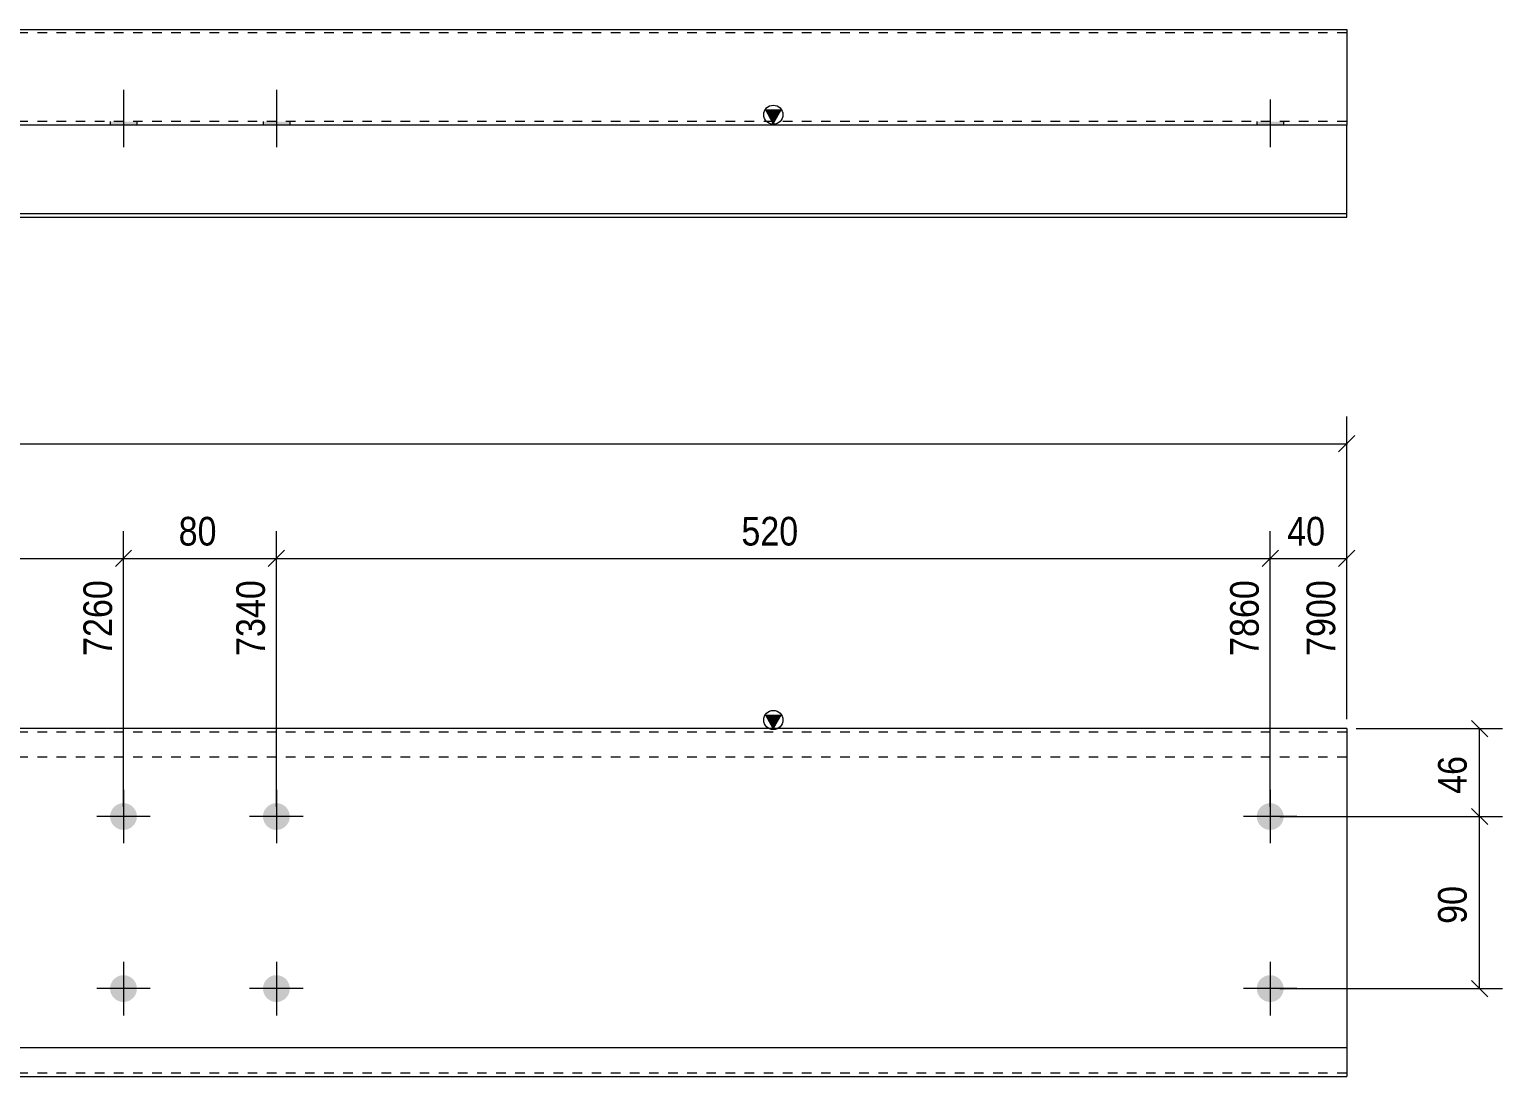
# Model space of a CAD drawing. Header units: millimetres. Extents: x 2 to 579, y 1 to 405.
# Drawn here: x 290.7 to 444.9, y 129.7 to 239.2 of the extents above; entities that cross this region are included whole.
import ezdxf

# ---------------------------------------------------------------- set-up
doc = ezdxf.new("R2010")
doc.units = ezdxf.units.MM
doc.linetypes.add('XKITLINE00', pattern=[0])
doc.linetypes.add('XKITLINE01', pattern=[4, 1, -1, 1, -1])
for name, color, linetype, lineweight in [('Bolt', 3, 'Continuous', 0), ('Dimensions', 7, 'Continuous', 0), ('Part', 2, 'Continuous', 0)]:
    doc.layers.add(name, color=color, linetype=linetype, lineweight=lineweight)
doc.styles.add('ARIAL', font='ARIAL.TTF')

# ---------------------------------------------------------------- blocks, each defined once
blk = doc.blocks.new('*A1')
at = {"layer": 'Bolt'}
for points in [[(301.94, 156.88), (301.94, 156.84), (301.93, 156.81), (301.93, 156.77), (301.93, 156.74), (301.92, 156.7), (301.92, 156.67), (301.91, 156.64), (301.9, 156.6), (301.9, 156.57), (301.89, 156.54), (301.88, 156.5), (301.87, 156.47), (301.86, 156.44), (301.84, 156.41), (301.83, 156.37), (301.82, 156.34), (301.8, 156.31), (301.79, 156.28), (301.77, 156.25), (301.76, 156.22), (301.74, 156.19), (301.72, 156.16), (301.7, 156.13), (301.68, 156.1), (301.66, 156.08), (301.64, 156.05), (301.62, 156.02), (301.6, 156), (301.58, 155.97), (301.55, 155.94), (301.53, 155.92), (301.5, 155.9), (301.48, 155.87), (301.45, 155.85), (301.43, 155.83), (301.4, 155.81), (301.37, 155.79), (301.34, 155.77), (301.32, 155.75), (301.29, 155.73), (301.26, 155.71), (301.23, 155.69), (301.2, 155.68), (301.17, 155.66), (301.14, 155.64), (301.11, 155.63), (301.07, 155.62), (301.04, 155.6), (301.01, 155.59), (300.98, 155.58), (300.94, 155.57), (300.91, 155.56), (300.88, 155.55), (300.84, 155.54), (300.81, 155.54), (300.78, 155.53), (300.74, 155.53), (300.71, 155.52), (300.68, 155.52), (300.64, 155.51), (300.61, 155.51), (300.57, 155.51), (300.54, 155.51), (300.5, 155.51), (300.47, 155.51), (300.43, 155.51), (300.4, 155.52), (300.37, 155.52), (300.33, 155.53), (300.3, 155.53), (300.26, 155.54), (300.23, 155.54), (300.2, 155.55), (300.16, 155.56), (300.13, 155.57), (300.1, 155.58), (300.07, 155.59), (300.03, 155.6), (300, 155.62), (299.97, 155.63), (299.94, 155.64), (299.91, 155.66), (299.88, 155.68), (299.85, 155.69), (299.82, 155.71), (299.79, 155.73), (299.76, 155.75), (299.73, 155.77), (299.7, 155.79), (299.68, 155.81), (299.65, 155.83), (299.62, 155.85), (299.6, 155.87), (299.57, 155.9), (299.55, 155.92), (299.52, 155.94), (299.5, 155.97), (299.48, 156), (299.46, 156.02), (299.43, 156.05), (299.41, 156.08), (299.39, 156.1), (299.37, 156.13), (299.36, 156.16), (299.34, 156.19), (299.32, 156.22), (299.3, 156.25), (299.29, 156.28), (299.27, 156.31), (299.26, 156.34), (299.24, 156.37), (299.23, 156.41), (299.22, 156.44), (299.21, 156.47), (299.2, 156.5), (299.19, 156.54), (299.18, 156.57), (299.17, 156.6), (299.16, 156.64), (299.16, 156.67), (299.15, 156.7), (299.15, 156.74), (299.14, 156.77), (299.14, 156.81), (299.14, 156.84), (299.14, 156.88), (299.14, 156.91), (299.14, 156.94), (299.14, 156.98), (299.14, 157.01), (299.14, 157.05), (299.15, 157.08), (299.15, 157.12), (299.16, 157.15), (299.16, 157.18), (299.17, 157.22), (299.18, 157.25), (299.19, 157.28), (299.2, 157.32), (299.21, 157.35), (299.22, 157.38), (299.23, 157.41), (299.24, 157.45), (299.26, 157.48), (299.27, 157.51), (299.29, 157.54), (299.3, 157.57), (299.32, 157.6), (299.34, 157.63), (299.36, 157.66), (299.37, 157.69), (299.39, 157.72), (299.41, 157.74), (299.43, 157.77), (299.46, 157.8), (299.48, 157.82), (299.5, 157.85), (299.52, 157.88), (299.55, 157.9), (299.57, 157.92), (299.6, 157.95), (299.62, 157.97), (299.65, 157.99), (299.68, 158.01), (299.7, 158.03), (299.73, 158.05), (299.76, 158.07), (299.79, 158.09), (299.82, 158.11), (299.85, 158.13), (299.88, 158.14), (299.91, 158.16), (299.94, 158.18), (299.97, 158.19), (300, 158.2), (300.03, 158.22), (300.07, 158.23), (300.1, 158.24), (300.13, 158.25), (300.16, 158.26), (300.2, 158.27), (300.23, 158.28), (300.26, 158.28), (300.3, 158.29), (300.33, 158.29), (300.37, 158.3), (300.4, 158.3), (300.43, 158.31), (300.47, 158.31), (300.5, 158.31), (300.54, 158.31), (300.57, 158.31), (300.61, 158.31), (300.64, 158.31), (300.68, 158.3), (300.71, 158.3), (300.74, 158.29), (300.78, 158.29), (300.81, 158.28), (300.84, 158.28), (300.88, 158.27), (300.91, 158.26), (300.94, 158.25), (300.98, 158.24), (301.01, 158.23), (301.04, 158.22), (301.07, 158.2), (301.11, 158.19), (301.14, 158.18), (301.17, 158.16), (301.2, 158.14), (301.23, 158.13), (301.26, 158.11), (301.29, 158.09), (301.32, 158.07), (301.34, 158.05), (301.37, 158.03), (301.4, 158.01), (301.43, 157.99), (301.45, 157.97), (301.48, 157.95), (301.5, 157.92), (301.53, 157.9), (301.55, 157.88), (301.58, 157.85), (301.6, 157.82), (301.62, 157.8), (301.64, 157.77), (301.66, 157.74), (301.68, 157.72), (301.7, 157.69), (301.72, 157.66), (301.74, 157.63), (301.76, 157.6), (301.77, 157.57), (301.79, 157.54), (301.8, 157.51), (301.82, 157.48), (301.83, 157.45), (301.84, 157.41), (301.86, 157.38), (301.87, 157.35), (301.88, 157.32), (301.89, 157.28), (301.9, 157.25), (301.9, 157.22), (301.91, 157.18), (301.92, 157.15), (301.92, 157.12), (301.93, 157.08), (301.93, 157.05), (301.93, 157.01), (301.94, 156.98), (301.94, 156.94), (301.94, 156.91)], [(317.94, 156.88), (317.94, 156.84), (317.93, 156.81), (317.93, 156.77), (317.93, 156.74), (317.92, 156.7), (317.92, 156.67), (317.91, 156.64), (317.9, 156.6), (317.9, 156.57), (317.89, 156.54), (317.88, 156.5), (317.87, 156.47), (317.86, 156.44), (317.84, 156.41), (317.83, 156.37), (317.82, 156.34), (317.8, 156.31), (317.79, 156.28), (317.77, 156.25), (317.76, 156.22), (317.74, 156.19), (317.72, 156.16), (317.7, 156.13), (317.68, 156.1), (317.66, 156.08), (317.64, 156.05), (317.62, 156.02), (317.6, 156), (317.58, 155.97), (317.55, 155.94), (317.53, 155.92), (317.5, 155.9), (317.48, 155.87), (317.45, 155.85), (317.43, 155.83), (317.4, 155.81), (317.37, 155.79), (317.34, 155.77), (317.32, 155.75), (317.29, 155.73), (317.26, 155.71), (317.23, 155.69), (317.2, 155.68), (317.17, 155.66), (317.14, 155.64), (317.11, 155.63), (317.07, 155.62), (317.04, 155.6), (317.01, 155.59), (316.98, 155.58), (316.94, 155.57), (316.91, 155.56), (316.88, 155.55), (316.84, 155.54), (316.81, 155.54), (316.78, 155.53), (316.74, 155.53), (316.71, 155.52), (316.68, 155.52), (316.64, 155.51), (316.61, 155.51), (316.57, 155.51), (316.54, 155.51), (316.5, 155.51), (316.47, 155.51), (316.43, 155.51), (316.4, 155.52), (316.37, 155.52), (316.33, 155.53), (316.3, 155.53), (316.26, 155.54), (316.23, 155.54), (316.2, 155.55), (316.16, 155.56), (316.13, 155.57), (316.1, 155.58), (316.07, 155.59), (316.03, 155.6), (316, 155.62), (315.97, 155.63), (315.94, 155.64), (315.91, 155.66), (315.88, 155.68), (315.85, 155.69), (315.82, 155.71), (315.79, 155.73), (315.76, 155.75), (315.73, 155.77), (315.7, 155.79), (315.68, 155.81), (315.65, 155.83), (315.62, 155.85), (315.6, 155.87), (315.57, 155.9), (315.55, 155.92), (315.52, 155.94), (315.5, 155.97), (315.48, 156), (315.46, 156.02), (315.43, 156.05), (315.41, 156.08), (315.39, 156.1), (315.37, 156.13), (315.36, 156.16), (315.34, 156.19), (315.32, 156.22), (315.3, 156.25), (315.29, 156.28), (315.27, 156.31), (315.26, 156.34), (315.24, 156.37), (315.23, 156.41), (315.22, 156.44), (315.21, 156.47), (315.2, 156.5), (315.19, 156.54), (315.18, 156.57), (315.17, 156.6), (315.16, 156.64), (315.16, 156.67), (315.15, 156.7), (315.15, 156.74), (315.14, 156.77), (315.14, 156.81), (315.14, 156.84), (315.14, 156.88), (315.14, 156.91), (315.14, 156.94), (315.14, 156.98), (315.14, 157.01), (315.14, 157.05), (315.15, 157.08), (315.15, 157.12), (315.16, 157.15), (315.16, 157.18), (315.17, 157.22), (315.18, 157.25), (315.19, 157.28), (315.2, 157.32), (315.21, 157.35), (315.22, 157.38), (315.23, 157.41), (315.24, 157.45), (315.26, 157.48), (315.27, 157.51), (315.29, 157.54), (315.3, 157.57), (315.32, 157.6), (315.34, 157.63), (315.36, 157.66), (315.37, 157.69), (315.39, 157.72), (315.41, 157.74), (315.43, 157.77), (315.46, 157.8), (315.48, 157.82), (315.5, 157.85), (315.52, 157.88), (315.55, 157.9), (315.57, 157.92), (315.6, 157.95), (315.62, 157.97), (315.65, 157.99), (315.68, 158.01), (315.7, 158.03), (315.73, 158.05), (315.76, 158.07), (315.79, 158.09), (315.82, 158.11), (315.85, 158.13), (315.88, 158.14), (315.91, 158.16), (315.94, 158.18), (315.97, 158.19), (316, 158.2), (316.03, 158.22), (316.07, 158.23), (316.1, 158.24), (316.13, 158.25), (316.16, 158.26), (316.2, 158.27), (316.23, 158.28), (316.26, 158.28), (316.3, 158.29), (316.33, 158.29), (316.37, 158.3), (316.4, 158.3), (316.43, 158.31), (316.47, 158.31), (316.5, 158.31), (316.54, 158.31), (316.57, 158.31), (316.61, 158.31), (316.64, 158.31), (316.68, 158.3), (316.71, 158.3), (316.74, 158.29), (316.78, 158.29), (316.81, 158.28), (316.84, 158.28), (316.88, 158.27), (316.91, 158.26), (316.94, 158.25), (316.98, 158.24), (317.01, 158.23), (317.04, 158.22), (317.07, 158.2), (317.11, 158.19), (317.14, 158.18), (317.17, 158.16), (317.2, 158.14), (317.23, 158.13), (317.26, 158.11), (317.29, 158.09), (317.32, 158.07), (317.34, 158.05), (317.37, 158.03), (317.4, 158.01), (317.43, 157.99), (317.45, 157.97), (317.48, 157.95), (317.5, 157.92), (317.53, 157.9), (317.55, 157.88), (317.58, 157.85), (317.6, 157.82), (317.62, 157.8), (317.64, 157.77), (317.66, 157.74), (317.68, 157.72), (317.7, 157.69), (317.72, 157.66), (317.74, 157.63), (317.76, 157.6), (317.77, 157.57), (317.79, 157.54), (317.8, 157.51), (317.82, 157.48), (317.83, 157.45), (317.84, 157.41), (317.86, 157.38), (317.87, 157.35), (317.88, 157.32), (317.89, 157.28), (317.9, 157.25), (317.9, 157.22), (317.91, 157.18), (317.92, 157.15), (317.92, 157.12), (317.93, 157.08), (317.93, 157.05), (317.93, 157.01), (317.94, 156.98), (317.94, 156.94), (317.94, 156.91)], [(301.94, 138.88), (301.94, 138.84), (301.93, 138.81), (301.93, 138.77), (301.93, 138.74), (301.92, 138.7), (301.92, 138.67), (301.91, 138.64), (301.9, 138.6), (301.9, 138.57), (301.89, 138.54), (301.88, 138.5), (301.87, 138.47), (301.86, 138.44), (301.84, 138.41), (301.83, 138.37), (301.82, 138.34), (301.8, 138.31), (301.79, 138.28), (301.77, 138.25), (301.76, 138.22), (301.74, 138.19), (301.72, 138.16), (301.7, 138.13), (301.68, 138.1), (301.66, 138.08), (301.64, 138.05), (301.62, 138.02), (301.6, 138), (301.58, 137.97), (301.55, 137.94), (301.53, 137.92), (301.5, 137.9), (301.48, 137.87), (301.45, 137.85), (301.43, 137.83), (301.4, 137.81), (301.37, 137.79), (301.34, 137.77), (301.32, 137.75), (301.29, 137.73), (301.26, 137.71), (301.23, 137.69), (301.2, 137.68), (301.17, 137.66), (301.14, 137.64), (301.11, 137.63), (301.07, 137.62), (301.04, 137.6), (301.01, 137.59), (300.98, 137.58), (300.94, 137.57), (300.91, 137.56), (300.88, 137.55), (300.84, 137.54), (300.81, 137.54), (300.78, 137.53), (300.74, 137.53), (300.71, 137.52), (300.68, 137.52), (300.64, 137.51), (300.61, 137.51), (300.57, 137.51), (300.54, 137.51), (300.5, 137.51), (300.47, 137.51), (300.43, 137.51), (300.4, 137.52), (300.37, 137.52), (300.33, 137.53), (300.3, 137.53), (300.26, 137.54), (300.23, 137.54), (300.2, 137.55), (300.16, 137.56), (300.13, 137.57), (300.1, 137.58), (300.07, 137.59), (300.03, 137.6), (300, 137.62), (299.97, 137.63), (299.94, 137.64), (299.91, 137.66), (299.88, 137.68), (299.85, 137.69), (299.82, 137.71), (299.79, 137.73), (299.76, 137.75), (299.73, 137.77), (299.7, 137.79), (299.68, 137.81), (299.65, 137.83), (299.62, 137.85), (299.6, 137.87), (299.57, 137.9), (299.55, 137.92), (299.52, 137.94), (299.5, 137.97), (299.48, 138), (299.46, 138.02), (299.43, 138.05), (299.41, 138.08), (299.39, 138.1), (299.37, 138.13), (299.36, 138.16), (299.34, 138.19), (299.32, 138.22), (299.3, 138.25), (299.29, 138.28), (299.27, 138.31), (299.26, 138.34), (299.24, 138.37), (299.23, 138.41), (299.22, 138.44), (299.21, 138.47), (299.2, 138.5), (299.19, 138.54), (299.18, 138.57), (299.17, 138.6), (299.16, 138.64), (299.16, 138.67), (299.15, 138.7), (299.15, 138.74), (299.14, 138.77), (299.14, 138.81), (299.14, 138.84), (299.14, 138.88), (299.14, 138.91), (299.14, 138.94), (299.14, 138.98), (299.14, 139.01), (299.14, 139.05), (299.15, 139.08), (299.15, 139.12), (299.16, 139.15), (299.16, 139.18), (299.17, 139.22), (299.18, 139.25), (299.19, 139.28), (299.2, 139.32), (299.21, 139.35), (299.22, 139.38), (299.23, 139.41), (299.24, 139.45), (299.26, 139.48), (299.27, 139.51), (299.29, 139.54), (299.3, 139.57), (299.32, 139.6), (299.34, 139.63), (299.36, 139.66), (299.37, 139.69), (299.39, 139.72), (299.41, 139.74), (299.43, 139.77), (299.46, 139.8), (299.48, 139.82), (299.5, 139.85), (299.52, 139.88), (299.55, 139.9), (299.57, 139.92), (299.6, 139.95), (299.62, 139.97), (299.65, 139.99), (299.68, 140.01), (299.7, 140.03), (299.73, 140.05), (299.76, 140.07), (299.79, 140.09), (299.82, 140.11), (299.85, 140.13), (299.88, 140.14), (299.91, 140.16), (299.94, 140.18), (299.97, 140.19), (300, 140.2), (300.03, 140.22), (300.07, 140.23), (300.1, 140.24), (300.13, 140.25), (300.16, 140.26), (300.2, 140.27), (300.23, 140.28), (300.26, 140.28), (300.3, 140.29), (300.33, 140.29), (300.37, 140.3), (300.4, 140.3), (300.43, 140.31), (300.47, 140.31), (300.5, 140.31), (300.54, 140.31), (300.57, 140.31), (300.61, 140.31), (300.64, 140.31), (300.68, 140.3), (300.71, 140.3), (300.74, 140.29), (300.78, 140.29), (300.81, 140.28), (300.84, 140.28), (300.88, 140.27), (300.91, 140.26), (300.94, 140.25), (300.98, 140.24), (301.01, 140.23), (301.04, 140.22), (301.07, 140.2), (301.11, 140.19), (301.14, 140.18), (301.17, 140.16), (301.2, 140.14), (301.23, 140.13), (301.26, 140.11), (301.29, 140.09), (301.32, 140.07), (301.34, 140.05), (301.37, 140.03), (301.4, 140.01), (301.43, 139.99), (301.45, 139.97), (301.48, 139.95), (301.5, 139.92), (301.53, 139.9), (301.55, 139.88), (301.58, 139.85), (301.6, 139.82), (301.62, 139.8), (301.64, 139.77), (301.66, 139.74), (301.68, 139.72), (301.7, 139.69), (301.72, 139.66), (301.74, 139.63), (301.76, 139.6), (301.77, 139.57), (301.79, 139.54), (301.8, 139.51), (301.82, 139.48), (301.83, 139.45), (301.84, 139.41), (301.86, 139.38), (301.87, 139.35), (301.88, 139.32), (301.89, 139.28), (301.9, 139.25), (301.9, 139.22), (301.91, 139.18), (301.92, 139.15), (301.92, 139.12), (301.93, 139.08), (301.93, 139.05), (301.93, 139.01), (301.94, 138.98), (301.94, 138.94), (301.94, 138.91)], [(317.94, 138.88), (317.94, 138.84), (317.93, 138.81), (317.93, 138.77), (317.93, 138.74), (317.92, 138.7), (317.92, 138.67), (317.91, 138.64), (317.9, 138.6), (317.9, 138.57), (317.89, 138.54), (317.88, 138.5), (317.87, 138.47), (317.86, 138.44), (317.84, 138.41), (317.83, 138.37), (317.82, 138.34), (317.8, 138.31), (317.79, 138.28), (317.77, 138.25), (317.76, 138.22), (317.74, 138.19), (317.72, 138.16), (317.7, 138.13), (317.68, 138.1), (317.66, 138.08), (317.64, 138.05), (317.62, 138.02), (317.6, 138), (317.58, 137.97), (317.55, 137.94), (317.53, 137.92), (317.5, 137.9), (317.48, 137.87), (317.45, 137.85), (317.43, 137.83), (317.4, 137.81), (317.37, 137.79), (317.34, 137.77), (317.32, 137.75), (317.29, 137.73), (317.26, 137.71), (317.23, 137.69), (317.2, 137.68), (317.17, 137.66), (317.14, 137.64), (317.11, 137.63), (317.07, 137.62), (317.04, 137.6), (317.01, 137.59), (316.98, 137.58), (316.94, 137.57), (316.91, 137.56), (316.88, 137.55), (316.84, 137.54), (316.81, 137.54), (316.78, 137.53), (316.74, 137.53), (316.71, 137.52), (316.68, 137.52), (316.64, 137.51), (316.61, 137.51), (316.57, 137.51), (316.54, 137.51), (316.5, 137.51), (316.47, 137.51), (316.43, 137.51), (316.4, 137.52), (316.37, 137.52), (316.33, 137.53), (316.3, 137.53), (316.26, 137.54), (316.23, 137.54), (316.2, 137.55), (316.16, 137.56), (316.13, 137.57), (316.1, 137.58), (316.07, 137.59), (316.03, 137.6), (316, 137.62), (315.97, 137.63), (315.94, 137.64), (315.91, 137.66), (315.88, 137.68), (315.85, 137.69), (315.82, 137.71), (315.79, 137.73), (315.76, 137.75), (315.73, 137.77), (315.7, 137.79), (315.68, 137.81), (315.65, 137.83), (315.62, 137.85), (315.6, 137.87), (315.57, 137.9), (315.55, 137.92), (315.52, 137.94), (315.5, 137.97), (315.48, 138), (315.46, 138.02), (315.43, 138.05), (315.41, 138.08), (315.39, 138.1), (315.37, 138.13), (315.36, 138.16), (315.34, 138.19), (315.32, 138.22), (315.3, 138.25), (315.29, 138.28), (315.27, 138.31), (315.26, 138.34), (315.24, 138.37), (315.23, 138.41), (315.22, 138.44), (315.21, 138.47), (315.2, 138.5), (315.19, 138.54), (315.18, 138.57), (315.17, 138.6), (315.16, 138.64), (315.16, 138.67), (315.15, 138.7), (315.15, 138.74), (315.14, 138.77), (315.14, 138.81), (315.14, 138.84), (315.14, 138.88), (315.14, 138.91), (315.14, 138.94), (315.14, 138.98), (315.14, 139.01), (315.14, 139.05), (315.15, 139.08), (315.15, 139.12), (315.16, 139.15), (315.16, 139.18), (315.17, 139.22), (315.18, 139.25), (315.19, 139.28), (315.2, 139.32), (315.21, 139.35), (315.22, 139.38), (315.23, 139.41), (315.24, 139.45), (315.26, 139.48), (315.27, 139.51), (315.29, 139.54), (315.3, 139.57), (315.32, 139.6), (315.34, 139.63), (315.36, 139.66), (315.37, 139.69), (315.39, 139.72), (315.41, 139.74), (315.43, 139.77), (315.46, 139.8), (315.48, 139.82), (315.5, 139.85), (315.52, 139.88), (315.55, 139.9), (315.57, 139.92), (315.6, 139.95), (315.62, 139.97), (315.65, 139.99), (315.68, 140.01), (315.7, 140.03), (315.73, 140.05), (315.76, 140.07), (315.79, 140.09), (315.82, 140.11), (315.85, 140.13), (315.88, 140.14), (315.91, 140.16), (315.94, 140.18), (315.97, 140.19), (316, 140.2), (316.03, 140.22), (316.07, 140.23), (316.1, 140.24), (316.13, 140.25), (316.16, 140.26), (316.2, 140.27), (316.23, 140.28), (316.26, 140.28), (316.3, 140.29), (316.33, 140.29), (316.37, 140.3), (316.4, 140.3), (316.43, 140.31), (316.47, 140.31), (316.5, 140.31), (316.54, 140.31), (316.57, 140.31), (316.61, 140.31), (316.64, 140.31), (316.68, 140.3), (316.71, 140.3), (316.74, 140.29), (316.78, 140.29), (316.81, 140.28), (316.84, 140.28), (316.88, 140.27), (316.91, 140.26), (316.94, 140.25), (316.98, 140.24), (317.01, 140.23), (317.04, 140.22), (317.07, 140.2), (317.11, 140.19), (317.14, 140.18), (317.17, 140.16), (317.2, 140.14), (317.23, 140.13), (317.26, 140.11), (317.29, 140.09), (317.32, 140.07), (317.34, 140.05), (317.37, 140.03), (317.4, 140.01), (317.43, 139.99), (317.45, 139.97), (317.48, 139.95), (317.5, 139.92), (317.53, 139.9), (317.55, 139.88), (317.58, 139.85), (317.6, 139.82), (317.62, 139.8), (317.64, 139.77), (317.66, 139.74), (317.68, 139.72), (317.7, 139.69), (317.72, 139.66), (317.74, 139.63), (317.76, 139.6), (317.77, 139.57), (317.79, 139.54), (317.8, 139.51), (317.82, 139.48), (317.83, 139.45), (317.84, 139.41), (317.86, 139.38), (317.87, 139.35), (317.88, 139.32), (317.89, 139.28), (317.9, 139.25), (317.9, 139.22), (317.91, 139.18), (317.92, 139.15), (317.92, 139.12), (317.93, 139.08), (317.93, 139.05), (317.93, 139.01), (317.94, 138.98), (317.94, 138.94), (317.94, 138.91)]]:
    blk.add_hatch(color=3, dxfattribs=at).paths.add_polyline_path(points, flags=17)
at = {"layer": 'Bolt', "color": 3, "linetype": 'XKITLINE00', "lineweight": 0}
for p, q in [((300.54, 159.71), (300.54, 154.11)), ((316.54, 159.71), (316.54, 154.11)), ((303.34, 156.91), (297.74, 156.91)), ((319.34, 156.91), (313.74, 156.91)), ((300.54, 141.71), (300.54, 136.11)), ((316.54, 141.71), (316.54, 136.11)), ((303.34, 138.91), (297.74, 138.91)), ((319.34, 138.91), (313.74, 138.91))]:
    blk.add_line(p, q, dxfattribs=at)
blk = doc.blocks.new('*A2')
at = {"layer": 'Bolt'}
for points in [[(197.94, 156.88), (197.94, 156.84), (197.93, 156.81), (197.93, 156.77), (197.93, 156.74), (197.92, 156.7), (197.92, 156.67), (197.91, 156.64), (197.9, 156.6), (197.9, 156.57), (197.89, 156.54), (197.88, 156.5), (197.87, 156.47), (197.86, 156.44), (197.84, 156.41), (197.83, 156.37), (197.82, 156.34), (197.8, 156.31), (197.79, 156.28), (197.77, 156.25), (197.76, 156.22), (197.74, 156.19), (197.72, 156.16), (197.7, 156.13), (197.68, 156.1), (197.66, 156.08), (197.64, 156.05), (197.62, 156.02), (197.6, 156), (197.58, 155.97), (197.55, 155.94), (197.53, 155.92), (197.5, 155.9), (197.48, 155.87), (197.45, 155.85), (197.43, 155.83), (197.4, 155.81), (197.37, 155.79), (197.34, 155.77), (197.32, 155.75), (197.29, 155.73), (197.26, 155.71), (197.23, 155.69), (197.2, 155.68), (197.17, 155.66), (197.14, 155.64), (197.11, 155.63), (197.07, 155.62), (197.04, 155.6), (197.01, 155.59), (196.98, 155.58), (196.94, 155.57), (196.91, 155.56), (196.88, 155.55), (196.84, 155.54), (196.81, 155.54), (196.78, 155.53), (196.74, 155.53), (196.71, 155.52), (196.68, 155.52), (196.64, 155.51), (196.61, 155.51), (196.57, 155.51), (196.54, 155.51), (196.5, 155.51), (196.47, 155.51), (196.43, 155.51), (196.4, 155.52), (196.37, 155.52), (196.33, 155.53), (196.3, 155.53), (196.26, 155.54), (196.23, 155.54), (196.2, 155.55), (196.16, 155.56), (196.13, 155.57), (196.1, 155.58), (196.07, 155.59), (196.03, 155.6), (196, 155.62), (195.97, 155.63), (195.94, 155.64), (195.91, 155.66), (195.88, 155.68), (195.85, 155.69), (195.82, 155.71), (195.79, 155.73), (195.76, 155.75), (195.73, 155.77), (195.7, 155.79), (195.68, 155.81), (195.65, 155.83), (195.62, 155.85), (195.6, 155.87), (195.57, 155.9), (195.55, 155.92), (195.52, 155.94), (195.5, 155.97), (195.48, 156), (195.46, 156.02), (195.43, 156.05), (195.41, 156.08), (195.39, 156.1), (195.37, 156.13), (195.36, 156.16), (195.34, 156.19), (195.32, 156.22), (195.3, 156.25), (195.29, 156.28), (195.27, 156.31), (195.26, 156.34), (195.24, 156.37), (195.23, 156.41), (195.22, 156.44), (195.21, 156.47), (195.2, 156.5), (195.19, 156.54), (195.18, 156.57), (195.17, 156.6), (195.16, 156.64), (195.16, 156.67), (195.15, 156.7), (195.15, 156.74), (195.14, 156.77), (195.14, 156.81), (195.14, 156.84), (195.14, 156.88), (195.14, 156.91), (195.14, 156.94), (195.14, 156.98), (195.14, 157.01), (195.14, 157.05), (195.15, 157.08), (195.15, 157.12), (195.16, 157.15), (195.16, 157.18), (195.17, 157.22), (195.18, 157.25), (195.19, 157.28), (195.2, 157.32), (195.21, 157.35), (195.22, 157.38), (195.23, 157.41), (195.24, 157.45), (195.26, 157.48), (195.27, 157.51), (195.29, 157.54), (195.3, 157.57), (195.32, 157.6), (195.34, 157.63), (195.36, 157.66), (195.37, 157.69), (195.39, 157.72), (195.41, 157.74), (195.43, 157.77), (195.46, 157.8), (195.48, 157.82), (195.5, 157.85), (195.52, 157.88), (195.55, 157.9), (195.57, 157.92), (195.6, 157.95), (195.62, 157.97), (195.65, 157.99), (195.68, 158.01), (195.7, 158.03), (195.73, 158.05), (195.76, 158.07), (195.79, 158.09), (195.82, 158.11), (195.85, 158.13), (195.88, 158.14), (195.91, 158.16), (195.94, 158.18), (195.97, 158.19), (196, 158.2), (196.03, 158.22), (196.07, 158.23), (196.1, 158.24), (196.13, 158.25), (196.16, 158.26), (196.2, 158.27), (196.23, 158.28), (196.26, 158.28), (196.3, 158.29), (196.33, 158.29), (196.37, 158.3), (196.4, 158.3), (196.43, 158.31), (196.47, 158.31), (196.5, 158.31), (196.54, 158.31), (196.57, 158.31), (196.61, 158.31), (196.64, 158.31), (196.68, 158.3), (196.71, 158.3), (196.74, 158.29), (196.78, 158.29), (196.81, 158.28), (196.84, 158.28), (196.88, 158.27), (196.91, 158.26), (196.94, 158.25), (196.98, 158.24), (197.01, 158.23), (197.04, 158.22), (197.07, 158.2), (197.11, 158.19), (197.14, 158.18), (197.17, 158.16), (197.2, 158.14), (197.23, 158.13), (197.26, 158.11), (197.29, 158.09), (197.32, 158.07), (197.34, 158.05), (197.37, 158.03), (197.4, 158.01), (197.43, 157.99), (197.45, 157.97), (197.48, 157.95), (197.5, 157.92), (197.53, 157.9), (197.55, 157.88), (197.58, 157.85), (197.6, 157.82), (197.62, 157.8), (197.64, 157.77), (197.66, 157.74), (197.68, 157.72), (197.7, 157.69), (197.72, 157.66), (197.74, 157.63), (197.76, 157.6), (197.77, 157.57), (197.79, 157.54), (197.8, 157.51), (197.82, 157.48), (197.83, 157.45), (197.84, 157.41), (197.86, 157.38), (197.87, 157.35), (197.88, 157.32), (197.89, 157.28), (197.9, 157.25), (197.9, 157.22), (197.91, 157.18), (197.92, 157.15), (197.92, 157.12), (197.93, 157.08), (197.93, 157.05), (197.93, 157.01), (197.94, 156.98), (197.94, 156.94), (197.94, 156.91)], [(421.94, 156.88), (421.94, 156.84), (421.93, 156.81), (421.93, 156.77), (421.93, 156.74), (421.92, 156.7), (421.92, 156.67), (421.91, 156.64), (421.9, 156.6), (421.9, 156.57), (421.89, 156.54), (421.88, 156.5), (421.87, 156.47), (421.86, 156.44), (421.84, 156.41), (421.83, 156.37), (421.82, 156.34), (421.8, 156.31), (421.79, 156.28), (421.77, 156.25), (421.76, 156.22), (421.74, 156.19), (421.72, 156.16), (421.7, 156.13), (421.68, 156.1), (421.66, 156.08), (421.64, 156.05), (421.62, 156.02), (421.6, 156), (421.58, 155.97), (421.55, 155.94), (421.53, 155.92), (421.5, 155.9), (421.48, 155.87), (421.45, 155.85), (421.43, 155.83), (421.4, 155.81), (421.37, 155.79), (421.34, 155.77), (421.32, 155.75), (421.29, 155.73), (421.26, 155.71), (421.23, 155.69), (421.2, 155.68), (421.17, 155.66), (421.14, 155.64), (421.11, 155.63), (421.07, 155.62), (421.04, 155.6), (421.01, 155.59), (420.98, 155.58), (420.94, 155.57), (420.91, 155.56), (420.88, 155.55), (420.84, 155.54), (420.81, 155.54), (420.78, 155.53), (420.74, 155.53), (420.71, 155.52), (420.68, 155.52), (420.64, 155.51), (420.61, 155.51), (420.57, 155.51), (420.54, 155.51), (420.5, 155.51), (420.47, 155.51), (420.43, 155.51), (420.4, 155.52), (420.37, 155.52), (420.33, 155.53), (420.3, 155.53), (420.26, 155.54), (420.23, 155.54), (420.2, 155.55), (420.16, 155.56), (420.13, 155.57), (420.1, 155.58), (420.07, 155.59), (420.03, 155.6), (420, 155.62), (419.97, 155.63), (419.94, 155.64), (419.91, 155.66), (419.88, 155.68), (419.85, 155.69), (419.82, 155.71), (419.79, 155.73), (419.76, 155.75), (419.73, 155.77), (419.7, 155.79), (419.68, 155.81), (419.65, 155.83), (419.62, 155.85), (419.6, 155.87), (419.57, 155.9), (419.55, 155.92), (419.52, 155.94), (419.5, 155.97), (419.48, 156), (419.46, 156.02), (419.43, 156.05), (419.41, 156.08), (419.39, 156.1), (419.37, 156.13), (419.36, 156.16), (419.34, 156.19), (419.32, 156.22), (419.3, 156.25), (419.29, 156.28), (419.27, 156.31), (419.26, 156.34), (419.24, 156.37), (419.23, 156.41), (419.22, 156.44), (419.21, 156.47), (419.2, 156.5), (419.19, 156.54), (419.18, 156.57), (419.17, 156.6), (419.16, 156.64), (419.16, 156.67), (419.15, 156.7), (419.15, 156.74), (419.14, 156.77), (419.14, 156.81), (419.14, 156.84), (419.14, 156.88), (419.14, 156.91), (419.14, 156.94), (419.14, 156.98), (419.14, 157.01), (419.14, 157.05), (419.15, 157.08), (419.15, 157.12), (419.16, 157.15), (419.16, 157.18), (419.17, 157.22), (419.18, 157.25), (419.19, 157.28), (419.2, 157.32), (419.21, 157.35), (419.22, 157.38), (419.23, 157.41), (419.24, 157.45), (419.26, 157.48), (419.27, 157.51), (419.29, 157.54), (419.3, 157.57), (419.32, 157.6), (419.34, 157.63), (419.36, 157.66), (419.37, 157.69), (419.39, 157.72), (419.41, 157.74), (419.43, 157.77), (419.46, 157.8), (419.48, 157.82), (419.5, 157.85), (419.52, 157.88), (419.55, 157.9), (419.57, 157.92), (419.6, 157.95), (419.62, 157.97), (419.65, 157.99), (419.68, 158.01), (419.7, 158.03), (419.73, 158.05), (419.76, 158.07), (419.79, 158.09), (419.82, 158.11), (419.85, 158.13), (419.88, 158.14), (419.91, 158.16), (419.94, 158.18), (419.97, 158.19), (420, 158.2), (420.03, 158.22), (420.07, 158.23), (420.1, 158.24), (420.13, 158.25), (420.16, 158.26), (420.2, 158.27), (420.23, 158.28), (420.26, 158.28), (420.3, 158.29), (420.33, 158.29), (420.37, 158.3), (420.4, 158.3), (420.43, 158.31), (420.47, 158.31), (420.5, 158.31), (420.54, 158.31), (420.57, 158.31), (420.61, 158.31), (420.64, 158.31), (420.68, 158.3), (420.71, 158.3), (420.74, 158.29), (420.78, 158.29), (420.81, 158.28), (420.84, 158.28), (420.88, 158.27), (420.91, 158.26), (420.94, 158.25), (420.98, 158.24), (421.01, 158.23), (421.04, 158.22), (421.07, 158.2), (421.11, 158.19), (421.14, 158.18), (421.17, 158.16), (421.2, 158.14), (421.23, 158.13), (421.26, 158.11), (421.29, 158.09), (421.32, 158.07), (421.34, 158.05), (421.37, 158.03), (421.4, 158.01), (421.43, 157.99), (421.45, 157.97), (421.48, 157.95), (421.5, 157.92), (421.53, 157.9), (421.55, 157.88), (421.58, 157.85), (421.6, 157.82), (421.62, 157.8), (421.64, 157.77), (421.66, 157.74), (421.68, 157.72), (421.7, 157.69), (421.72, 157.66), (421.74, 157.63), (421.76, 157.6), (421.77, 157.57), (421.79, 157.54), (421.8, 157.51), (421.82, 157.48), (421.83, 157.45), (421.84, 157.41), (421.86, 157.38), (421.87, 157.35), (421.88, 157.32), (421.89, 157.28), (421.9, 157.25), (421.9, 157.22), (421.91, 157.18), (421.92, 157.15), (421.92, 157.12), (421.93, 157.08), (421.93, 157.05), (421.93, 157.01), (421.94, 156.98), (421.94, 156.94), (421.94, 156.91)], [(197.94, 138.88), (197.94, 138.84), (197.93, 138.81), (197.93, 138.77), (197.93, 138.74), (197.92, 138.7), (197.92, 138.67), (197.91, 138.64), (197.9, 138.6), (197.9, 138.57), (197.89, 138.54), (197.88, 138.5), (197.87, 138.47), (197.86, 138.44), (197.84, 138.41), (197.83, 138.37), (197.82, 138.34), (197.8, 138.31), (197.79, 138.28), (197.77, 138.25), (197.76, 138.22), (197.74, 138.19), (197.72, 138.16), (197.7, 138.13), (197.68, 138.1), (197.66, 138.08), (197.64, 138.05), (197.62, 138.02), (197.6, 138), (197.58, 137.97), (197.55, 137.94), (197.53, 137.92), (197.5, 137.9), (197.48, 137.87), (197.45, 137.85), (197.43, 137.83), (197.4, 137.81), (197.37, 137.79), (197.34, 137.77), (197.32, 137.75), (197.29, 137.73), (197.26, 137.71), (197.23, 137.69), (197.2, 137.68), (197.17, 137.66), (197.14, 137.64), (197.11, 137.63), (197.07, 137.62), (197.04, 137.6), (197.01, 137.59), (196.98, 137.58), (196.94, 137.57), (196.91, 137.56), (196.88, 137.55), (196.84, 137.54), (196.81, 137.54), (196.78, 137.53), (196.74, 137.53), (196.71, 137.52), (196.68, 137.52), (196.64, 137.51), (196.61, 137.51), (196.57, 137.51), (196.54, 137.51), (196.5, 137.51), (196.47, 137.51), (196.43, 137.51), (196.4, 137.52), (196.37, 137.52), (196.33, 137.53), (196.3, 137.53), (196.26, 137.54), (196.23, 137.54), (196.2, 137.55), (196.16, 137.56), (196.13, 137.57), (196.1, 137.58), (196.07, 137.59), (196.03, 137.6), (196, 137.62), (195.97, 137.63), (195.94, 137.64), (195.91, 137.66), (195.88, 137.68), (195.85, 137.69), (195.82, 137.71), (195.79, 137.73), (195.76, 137.75), (195.73, 137.77), (195.7, 137.79), (195.68, 137.81), (195.65, 137.83), (195.62, 137.85), (195.6, 137.87), (195.57, 137.9), (195.55, 137.92), (195.52, 137.94), (195.5, 137.97), (195.48, 138), (195.46, 138.02), (195.43, 138.05), (195.41, 138.08), (195.39, 138.1), (195.37, 138.13), (195.36, 138.16), (195.34, 138.19), (195.32, 138.22), (195.3, 138.25), (195.29, 138.28), (195.27, 138.31), (195.26, 138.34), (195.24, 138.37), (195.23, 138.41), (195.22, 138.44), (195.21, 138.47), (195.2, 138.5), (195.19, 138.54), (195.18, 138.57), (195.17, 138.6), (195.16, 138.64), (195.16, 138.67), (195.15, 138.7), (195.15, 138.74), (195.14, 138.77), (195.14, 138.81), (195.14, 138.84), (195.14, 138.88), (195.14, 138.91), (195.14, 138.94), (195.14, 138.98), (195.14, 139.01), (195.14, 139.05), (195.15, 139.08), (195.15, 139.12), (195.16, 139.15), (195.16, 139.18), (195.17, 139.22), (195.18, 139.25), (195.19, 139.28), (195.2, 139.32), (195.21, 139.35), (195.22, 139.38), (195.23, 139.41), (195.24, 139.45), (195.26, 139.48), (195.27, 139.51), (195.29, 139.54), (195.3, 139.57), (195.32, 139.6), (195.34, 139.63), (195.36, 139.66), (195.37, 139.69), (195.39, 139.72), (195.41, 139.74), (195.43, 139.77), (195.46, 139.8), (195.48, 139.82), (195.5, 139.85), (195.52, 139.88), (195.55, 139.9), (195.57, 139.92), (195.6, 139.95), (195.62, 139.97), (195.65, 139.99), (195.68, 140.01), (195.7, 140.03), (195.73, 140.05), (195.76, 140.07), (195.79, 140.09), (195.82, 140.11), (195.85, 140.13), (195.88, 140.14), (195.91, 140.16), (195.94, 140.18), (195.97, 140.19), (196, 140.2), (196.03, 140.22), (196.07, 140.23), (196.1, 140.24), (196.13, 140.25), (196.16, 140.26), (196.2, 140.27), (196.23, 140.28), (196.26, 140.28), (196.3, 140.29), (196.33, 140.29), (196.37, 140.3), (196.4, 140.3), (196.43, 140.31), (196.47, 140.31), (196.5, 140.31), (196.54, 140.31), (196.57, 140.31), (196.61, 140.31), (196.64, 140.31), (196.68, 140.3), (196.71, 140.3), (196.74, 140.29), (196.78, 140.29), (196.81, 140.28), (196.84, 140.28), (196.88, 140.27), (196.91, 140.26), (196.94, 140.25), (196.98, 140.24), (197.01, 140.23), (197.04, 140.22), (197.07, 140.2), (197.11, 140.19), (197.14, 140.18), (197.17, 140.16), (197.2, 140.14), (197.23, 140.13), (197.26, 140.11), (197.29, 140.09), (197.32, 140.07), (197.34, 140.05), (197.37, 140.03), (197.4, 140.01), (197.43, 139.99), (197.45, 139.97), (197.48, 139.95), (197.5, 139.92), (197.53, 139.9), (197.55, 139.88), (197.58, 139.85), (197.6, 139.82), (197.62, 139.8), (197.64, 139.77), (197.66, 139.74), (197.68, 139.72), (197.7, 139.69), (197.72, 139.66), (197.74, 139.63), (197.76, 139.6), (197.77, 139.57), (197.79, 139.54), (197.8, 139.51), (197.82, 139.48), (197.83, 139.45), (197.84, 139.41), (197.86, 139.38), (197.87, 139.35), (197.88, 139.32), (197.89, 139.28), (197.9, 139.25), (197.9, 139.22), (197.91, 139.18), (197.92, 139.15), (197.92, 139.12), (197.93, 139.08), (197.93, 139.05), (197.93, 139.01), (197.94, 138.98), (197.94, 138.94), (197.94, 138.91)], [(421.94, 138.88), (421.94, 138.84), (421.93, 138.81), (421.93, 138.77), (421.93, 138.74), (421.92, 138.7), (421.92, 138.67), (421.91, 138.64), (421.9, 138.6), (421.9, 138.57), (421.89, 138.54), (421.88, 138.5), (421.87, 138.47), (421.86, 138.44), (421.84, 138.41), (421.83, 138.37), (421.82, 138.34), (421.8, 138.31), (421.79, 138.28), (421.77, 138.25), (421.76, 138.22), (421.74, 138.19), (421.72, 138.16), (421.7, 138.13), (421.68, 138.1), (421.66, 138.08), (421.64, 138.05), (421.62, 138.02), (421.6, 138), (421.58, 137.97), (421.55, 137.94), (421.53, 137.92), (421.5, 137.9), (421.48, 137.87), (421.45, 137.85), (421.43, 137.83), (421.4, 137.81), (421.37, 137.79), (421.34, 137.77), (421.32, 137.75), (421.29, 137.73), (421.26, 137.71), (421.23, 137.69), (421.2, 137.68), (421.17, 137.66), (421.14, 137.64), (421.11, 137.63), (421.07, 137.62), (421.04, 137.6), (421.01, 137.59), (420.98, 137.58), (420.94, 137.57), (420.91, 137.56), (420.88, 137.55), (420.84, 137.54), (420.81, 137.54), (420.78, 137.53), (420.74, 137.53), (420.71, 137.52), (420.68, 137.52), (420.64, 137.51), (420.61, 137.51), (420.57, 137.51), (420.54, 137.51), (420.5, 137.51), (420.47, 137.51), (420.43, 137.51), (420.4, 137.52), (420.37, 137.52), (420.33, 137.53), (420.3, 137.53), (420.26, 137.54), (420.23, 137.54), (420.2, 137.55), (420.16, 137.56), (420.13, 137.57), (420.1, 137.58), (420.07, 137.59), (420.03, 137.6), (420, 137.62), (419.97, 137.63), (419.94, 137.64), (419.91, 137.66), (419.88, 137.68), (419.85, 137.69), (419.82, 137.71), (419.79, 137.73), (419.76, 137.75), (419.73, 137.77), (419.7, 137.79), (419.68, 137.81), (419.65, 137.83), (419.62, 137.85), (419.6, 137.87), (419.57, 137.9), (419.55, 137.92), (419.52, 137.94), (419.5, 137.97), (419.48, 138), (419.46, 138.02), (419.43, 138.05), (419.41, 138.08), (419.39, 138.1), (419.37, 138.13), (419.36, 138.16), (419.34, 138.19), (419.32, 138.22), (419.3, 138.25), (419.29, 138.28), (419.27, 138.31), (419.26, 138.34), (419.24, 138.37), (419.23, 138.41), (419.22, 138.44), (419.21, 138.47), (419.2, 138.5), (419.19, 138.54), (419.18, 138.57), (419.17, 138.6), (419.16, 138.64), (419.16, 138.67), (419.15, 138.7), (419.15, 138.74), (419.14, 138.77), (419.14, 138.81), (419.14, 138.84), (419.14, 138.88), (419.14, 138.91), (419.14, 138.94), (419.14, 138.98), (419.14, 139.01), (419.14, 139.05), (419.15, 139.08), (419.15, 139.12), (419.16, 139.15), (419.16, 139.18), (419.17, 139.22), (419.18, 139.25), (419.19, 139.28), (419.2, 139.32), (419.21, 139.35), (419.22, 139.38), (419.23, 139.41), (419.24, 139.45), (419.26, 139.48), (419.27, 139.51), (419.29, 139.54), (419.3, 139.57), (419.32, 139.6), (419.34, 139.63), (419.36, 139.66), (419.37, 139.69), (419.39, 139.72), (419.41, 139.74), (419.43, 139.77), (419.46, 139.8), (419.48, 139.82), (419.5, 139.85), (419.52, 139.88), (419.55, 139.9), (419.57, 139.92), (419.6, 139.95), (419.62, 139.97), (419.65, 139.99), (419.68, 140.01), (419.7, 140.03), (419.73, 140.05), (419.76, 140.07), (419.79, 140.09), (419.82, 140.11), (419.85, 140.13), (419.88, 140.14), (419.91, 140.16), (419.94, 140.18), (419.97, 140.19), (420, 140.2), (420.03, 140.22), (420.07, 140.23), (420.1, 140.24), (420.13, 140.25), (420.16, 140.26), (420.2, 140.27), (420.23, 140.28), (420.26, 140.28), (420.3, 140.29), (420.33, 140.29), (420.37, 140.3), (420.4, 140.3), (420.43, 140.31), (420.47, 140.31), (420.5, 140.31), (420.54, 140.31), (420.57, 140.31), (420.61, 140.31), (420.64, 140.31), (420.68, 140.3), (420.71, 140.3), (420.74, 140.29), (420.78, 140.29), (420.81, 140.28), (420.84, 140.28), (420.88, 140.27), (420.91, 140.26), (420.94, 140.25), (420.98, 140.24), (421.01, 140.23), (421.04, 140.22), (421.07, 140.2), (421.11, 140.19), (421.14, 140.18), (421.17, 140.16), (421.2, 140.14), (421.23, 140.13), (421.26, 140.11), (421.29, 140.09), (421.32, 140.07), (421.34, 140.05), (421.37, 140.03), (421.4, 140.01), (421.43, 139.99), (421.45, 139.97), (421.48, 139.95), (421.5, 139.92), (421.53, 139.9), (421.55, 139.88), (421.58, 139.85), (421.6, 139.82), (421.62, 139.8), (421.64, 139.77), (421.66, 139.74), (421.68, 139.72), (421.7, 139.69), (421.72, 139.66), (421.74, 139.63), (421.76, 139.6), (421.77, 139.57), (421.79, 139.54), (421.8, 139.51), (421.82, 139.48), (421.83, 139.45), (421.84, 139.41), (421.86, 139.38), (421.87, 139.35), (421.88, 139.32), (421.89, 139.28), (421.9, 139.25), (421.9, 139.22), (421.91, 139.18), (421.92, 139.15), (421.92, 139.12), (421.93, 139.08), (421.93, 139.05), (421.93, 139.01), (421.94, 138.98), (421.94, 138.94), (421.94, 138.91)]]:
    blk.add_hatch(color=3, dxfattribs=at).paths.add_polyline_path(points, flags=17)
at = {"layer": 'Bolt', "color": 3, "linetype": 'XKITLINE00', "lineweight": 0}
for p, q in [((196.54, 159.71), (196.54, 154.11)), ((420.54, 159.71), (420.54, 154.11)), ((199.34, 156.91), (193.74, 156.91)), ((423.34, 156.91), (417.74, 156.91)), ((196.54, 141.71), (196.54, 136.11)), ((420.54, 141.71), (420.54, 136.11)), ((199.34, 138.91), (193.74, 138.91)), ((423.34, 138.91), (417.74, 138.91))]:
    blk.add_line(p, q, dxfattribs=at)
blk = doc.blocks.new('*A4')
at = {"layer": 'Part'}
blk.add_hatch(color=2, dxfattribs=at).paths.add_polyline_path([(367.74, 167.51), (369.34, 167.51), (368.54, 166.11)], flags=17)
at = {"layer": 'Part', "color": 2, "linetype": 'XKITLINE00', "lineweight": 0}
for p, q in [((368.54, 166.11), (367.74, 167.51)), ((367.74, 167.51), (369.34, 167.51)), ((369.34, 167.51), (368.54, 166.11)), ((428.54, 166.11), (129.54, 166.11)), ((428.54, 166.11), (428.54, 129.71)), ((428.54, 132.71), (129.54, 132.71)), ((129.54, 129.71), (428.54, 129.71))]:
    blk.add_line(p, q, dxfattribs=at)
at = {"layer": 'Part', "color": 7, "linetype": 'XKITLINE01', "lineweight": 0}
for p, q in [((428.54, 165.75), (129.54, 165.75)), ((428.54, 163.11), (129.54, 163.11)), ((428.54, 130.07), (129.54, 130.07))]:
    blk.add_line(p, q, dxfattribs=at)
at = {"layer": 'Part', "color": 2, "linetype": 'XKITLINE00', "lineweight": 0}
blk.add_circle((368.54, 167.01), 1, dxfattribs=at)
blk = doc.blocks.new('*A5')
at = {"layer": 'Bolt'}
for points in [[(299.14, 229.25), (299.14, 229.61), (301.94, 229.61), (301.94, 229.25)], [(299.14, 229.25), (299.14, 229.61), (301.94, 229.61), (301.94, 229.25)], [(315.14, 229.25), (315.14, 229.61), (317.94, 229.61), (317.94, 229.25)], [(315.14, 229.25), (315.14, 229.61), (317.94, 229.61), (317.94, 229.25)]]:
    blk.add_hatch(color=3, dxfattribs=at).paths.add_polyline_path(points, flags=17)
at = {"layer": 'Bolt', "color": 3, "linetype": 'XKITLINE00', "lineweight": 0}
for p, q in [((300.54, 232.93), (300.54, 226.93)), ((300.54, 232.93), (300.54, 226.93)), ((316.54, 232.93), (316.54, 226.93)), ((316.54, 232.93), (316.54, 226.93)), ((299.14, 229.61), (299.14, 229.25)), ((299.14, 229.61), (299.14, 229.25)), ((301.94, 229.61), (301.94, 229.25)), ((301.94, 229.61), (301.94, 229.25)), ((315.14, 229.61), (315.14, 229.25)), ((315.14, 229.61), (315.14, 229.25)), ((317.94, 229.61), (317.94, 229.25)), ((317.94, 229.61), (317.94, 229.25))]:
    blk.add_line(p, q, dxfattribs=at)
blk = doc.blocks.new('*A6')
at = {"layer": 'Bolt'}
for points in [[(195.14, 229.25), (195.14, 229.61), (197.94, 229.61), (197.94, 229.25)], [(195.14, 229.25), (195.14, 229.61), (197.94, 229.61), (197.94, 229.25)], [(419.14, 229.25), (419.14, 229.61), (421.94, 229.61), (421.94, 229.25)], [(419.14, 229.25), (419.14, 229.61), (421.94, 229.61), (421.94, 229.25)]]:
    blk.add_hatch(color=3, dxfattribs=at).paths.add_polyline_path(points, flags=17)
at = {"layer": 'Bolt', "color": 3, "linetype": 'XKITLINE00', "lineweight": 0}
for p, q in [((196.54, 231.93), (196.54, 226.93)), ((196.54, 231.93), (196.54, 226.93)), ((420.54, 231.93), (420.54, 226.93)), ((420.54, 231.93), (420.54, 226.93)), ((195.14, 229.61), (195.14, 229.25)), ((195.14, 229.61), (195.14, 229.25)), ((197.94, 229.61), (197.94, 229.25)), ((197.94, 229.61), (197.94, 229.25)), ((419.14, 229.61), (419.14, 229.25)), ((419.14, 229.61), (419.14, 229.25)), ((421.94, 229.61), (421.94, 229.25)), ((421.94, 229.61), (421.94, 229.25))]:
    blk.add_line(p, q, dxfattribs=at)
blk = doc.blocks.new('*A8')
at = {"layer": 'Part'}
blk.add_hatch(color=2, dxfattribs=at).paths.add_polyline_path([(367.74, 230.83), (369.34, 230.83), (368.54, 229.43)], flags=17)
at = {"layer": 'Part', "color": 2, "linetype": 'XKITLINE00', "lineweight": 0}
for p, q in [((129.54, 239.25), (428.54, 239.25)), ((428.54, 239.25), (428.54, 229.25)), ((368.54, 229.43), (367.74, 230.83)), ((367.74, 230.83), (369.34, 230.83)), ((369.34, 230.83), (368.54, 229.43)), ((428.54, 229.25), (129.54, 229.25)), ((428.54, 219.61), (428.54, 229.25)), ((428.54, 219.97), (129.54, 219.97)), ((129.54, 219.61), (428.54, 219.61))]:
    blk.add_line(p, q, dxfattribs=at)
at = {"layer": 'Part', "color": 7, "linetype": 'XKITLINE01', "lineweight": 0}
for p, q in [((428.54, 238.89), (129.54, 238.89)), ((428.54, 229.61), (129.54, 229.61))]:
    blk.add_line(p, q, dxfattribs=at)
at = {"layer": 'Part', "color": 2, "linetype": 'XKITLINE00', "lineweight": 0}
blk.add_circle((368.54, 230.33), 1, dxfattribs=at)
blk = doc.blocks.new('*A19')
at = {"layer": 'Dimensions', "color": 7, "linetype": 'XKITLINE00', "lineweight": 0}
for p, q in [((441.6, 157.76), (443.3, 156.06)), ((421.54, 156.91), (444.85, 156.91)), ((442.45, 138.91), (442.45, 156.91)), ((421.54, 138.91), (444.85, 138.91)), ((441.6, 139.76), (443.3, 138.06))]:
    blk.add_line(p, q, dxfattribs=at)
at = {"layer": 'Dimensions', "color": 3}
for p in [(442.45, 156.91), (442.45, 138.91)]:
    blk.add_point(p, dxfattribs=at)
at = {"layer": 'Dimensions', "color": 3, "style": 'ARIAL', "width": 0.85}
blk.add_text('90', height=3, rotation=90.0002, dxfattribs=at).set_placement((441.1, 145.68))
blk = doc.blocks.new('*A20')
at = {"layer": 'Dimensions', "color": 7, "linetype": 'XKITLINE00', "lineweight": 0}
for p, q in [((441.6, 166.96), (443.3, 165.26)), ((429.54, 166.11), (444.85, 166.11)), ((442.45, 156.91), (442.45, 166.11)), ((441.6, 157.76), (443.3, 156.06)), ((421.54, 156.91), (444.85, 156.91))]:
    blk.add_line(p, q, dxfattribs=at)
at = {"layer": 'Dimensions', "color": 3}
for p in [(442.45, 166.11), (442.45, 156.91)]:
    blk.add_point(p, dxfattribs=at)
at = {"layer": 'Dimensions', "color": 3, "style": 'ARIAL', "width": 0.85}
blk.add_text('46', height=3, rotation=90.0002, dxfattribs=at).set_placement((441.1, 159.28))
blk = doc.blocks.new('*A21')
at = {"layer": 'Dimensions', "color": 7, "linetype": 'XKITLINE00', "lineweight": 0}
for p, q in [((428.54, 167.11), (428.54, 198.76)), ((34.45, 195.91), (428.54, 195.91)), ((429.39, 196.76), (427.69, 195.06))]:
    blk.add_line(p, q, dxfattribs=at)
at = {"layer": 'Dimensions', "color": 3}
blk.add_point((428.54, 195.91), dxfattribs=at)
blk = doc.blocks.new('*A25')
at = {"layer": 'Dimensions', "color": 7, "linetype": 'XKITLINE00', "lineweight": 0}
for p, q in [((196.54, 157.91), (196.54, 186.76)), ((300.54, 157.91), (300.54, 186.76)), ((197.39, 184.76), (195.69, 183.06)), ((196.54, 183.91), (300.54, 183.91)), ((301.39, 184.76), (299.69, 183.06))]:
    blk.add_line(p, q, dxfattribs=at)
at = {"layer": 'Dimensions', "color": 3}
for p in [(196.54, 183.91), (300.54, 183.91)]:
    blk.add_point(p, dxfattribs=at)
at = {"layer": 'Dimensions', "color": 3, "style": 'ARIAL', "width": 0.85}
blk.add_text('520', height=3, dxfattribs=at).set_placement((245.2, 185.26))
blk.add_text('7260', height=3, rotation=90.0002, dxfattribs=at).set_placement((299.34, 173.71))
blk = doc.blocks.new('*A26')
at = {"layer": 'Dimensions', "color": 7, "linetype": 'XKITLINE00', "lineweight": 0}
for p, q in [((300.54, 157.91), (300.54, 186.76)), ((316.54, 157.91), (316.54, 186.76)), ((301.39, 184.76), (299.69, 183.06)), ((300.54, 183.91), (316.54, 183.91)), ((317.39, 184.76), (315.69, 183.06))]:
    blk.add_line(p, q, dxfattribs=at)
at = {"layer": 'Dimensions', "color": 3}
for p in [(300.54, 183.91), (316.54, 183.91)]:
    blk.add_point(p, dxfattribs=at)
at = {"layer": 'Dimensions', "color": 3, "style": 'ARIAL', "width": 0.85}
blk.add_text('80', height=3, dxfattribs=at).set_placement((306.31, 185.26))
blk.add_text('7340', height=3, rotation=90.0002, dxfattribs=at).set_placement((315.34, 173.71))
blk = doc.blocks.new('*A27')
at = {"layer": 'Dimensions', "color": 7, "linetype": 'XKITLINE00', "lineweight": 0}
for p, q in [((316.54, 157.91), (316.54, 186.76)), ((420.54, 157.91), (420.54, 186.76)), ((317.39, 184.76), (315.69, 183.06)), ((316.54, 183.91), (420.54, 183.91)), ((421.39, 184.76), (419.69, 183.06))]:
    blk.add_line(p, q, dxfattribs=at)
at = {"layer": 'Dimensions', "color": 3}
for p in [(316.54, 183.91), (420.54, 183.91)]:
    blk.add_point(p, dxfattribs=at)
at = {"layer": 'Dimensions', "color": 3, "style": 'ARIAL', "width": 0.85}
blk.add_text('520', height=3, dxfattribs=at).set_placement((365.2, 185.26))
blk.add_text('7860', height=3, rotation=90.0002, dxfattribs=at).set_placement((419.34, 173.71))
blk = doc.blocks.new('*A28')
at = {"layer": 'Dimensions', "color": 7, "linetype": 'XKITLINE00', "lineweight": 0}
for p, q in [((420.54, 157.91), (420.54, 186.76)), ((428.54, 167.11), (428.54, 186.76)), ((421.39, 184.76), (419.69, 183.06)), ((420.54, 183.91), (428.54, 183.91)), ((429.39, 184.76), (427.69, 183.06))]:
    blk.add_line(p, q, dxfattribs=at)
at = {"layer": 'Dimensions', "color": 3}
for p in [(420.54, 183.91), (428.54, 183.91)]:
    blk.add_point(p, dxfattribs=at)
at = {"layer": 'Dimensions', "color": 3, "style": 'ARIAL', "width": 0.85}
blk.add_text('40', height=3, dxfattribs=at).set_placement((422.31, 185.26))
blk.add_text('7900', height=3, rotation=90.0002, dxfattribs=at).set_placement((427.34, 173.71))

msp = doc.modelspace()

# ---------------------------------------------------------------- block references
at = {"lineweight": 0}
for name in ['*A5', '*A6', '*A21', '*A25', '*A26', '*A27', '*A28', '*A20', '*A2', '*A1', '*A19']:
    msp.add_blockref(name, (0, 0), dxfattribs=at)
at = {"layer": 'Part', "lineweight": 0}
for name in ['*A8', '*A4']:
    msp.add_blockref(name, (0, 0), dxfattribs=at)

doc.saveas('drawing.dxf')
